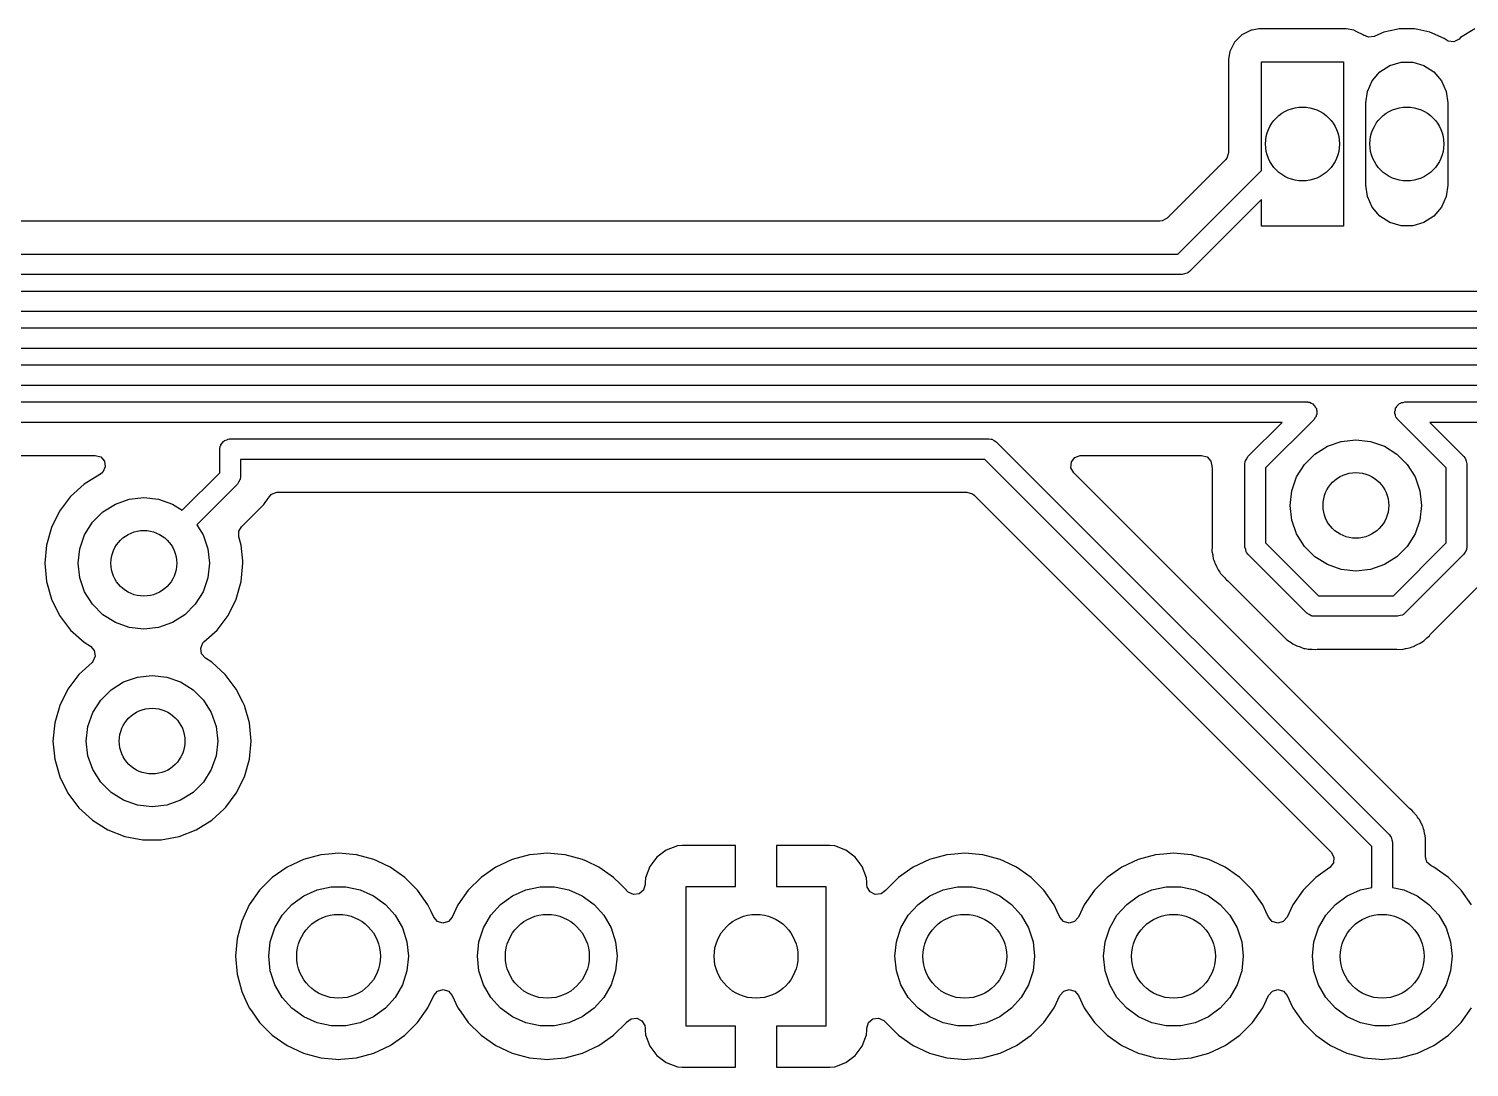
# Model space of a CAD drawing. Extents: x 0.79 to 7.48, y -4.92 to -0.79.
# Drawn here: x 2.957 to 3.647, y -2.332 to -1.835 of the extents above; entities that cross this region are included whole.
import ezdxf

# ---------------------------------------------------------------- set-up
doc = ezdxf.new("R2010")
doc.units = 0
doc.header["$MEASUREMENT"] = 0
doc.layers.add('BLACK', color=7, linetype='CONTINUOUS')

msp = doc.modelspace()

# ---------------------------------------------------------------- linework, layer by layer
at = {"layer": 'BLACK', "linetype": 'CONTINUOUS'}
for p, q in [((3.54231, -1.83521), (3.53786, -1.83748)), ((3.54282, -1.83513), (3.54231, -1.83521)), ((3.546, -1.83463), (3.54282, -1.83513)), ((3.58786, -1.83463), (3.546, -1.83463)), ((3.59155, -1.83521), (3.58786, -1.83463)), ((3.59297, -1.83594), (3.59155, -1.83521)), ((3.61193, -1.8349), (3.60591, -1.83618)), ((3.6132, -1.83463), (3.61193, -1.8349)), ((3.62066, -1.83463), (3.6132, -1.83463)), ((3.6222, -1.83496), (3.62066, -1.83463)), ((3.62794, -1.83618), (3.6222, -1.83496)), ((3.6495, -1.83455), (3.64271, -1.83879)), ((3.53357, -1.84249), (3.53206, -1.84546)), ((3.53433, -1.84101), (3.53357, -1.84249)), ((3.53786, -1.83748), (3.53433, -1.84101)), ((3.53433, -1.84101), (3.53433, -1.84101)), ((3.53433, -1.84101), (3.53433, -1.84101)), ((3.53786, -1.83748), (3.53786, -1.83748)), ((3.53786, -1.83748), (3.53786, -1.83748)), ((3.53786, -1.83748), (3.53786, -1.83748)), ((3.596, -1.83748), (3.59297, -1.83594)), ((3.59631, -1.8377), (3.596, -1.83748)), ((3.596, -1.83748), (3.596, -1.83748)), ((3.59636, -1.83763), (3.59631, -1.8377)), ((3.59849, -1.83863), (3.59636, -1.83763)), ((3.60122, -1.83827), (3.59849, -1.83863)), ((3.60591, -1.83618), (3.60122, -1.83827)), ((3.60591, -1.83618), (3.60591, -1.83618)), ((3.62795, -1.83618), (3.62794, -1.83618)), ((3.63475, -1.83921), (3.62795, -1.83618)), ((3.63572, -1.83991), (3.63475, -1.83921)), ((3.63475, -1.83921), (3.63475, -1.83921)), ((3.63677, -1.84049), (3.63572, -1.83991)), ((3.63951, -1.84076), (3.63677, -1.84049)), ((3.64195, -1.8395), (3.63951, -1.84076)), ((3.64271, -1.83879), (3.64195, -1.8395)), ((3.53206, -1.84546), (3.53148, -1.84915)), ((3.53148, -1.84915), (3.53148, -1.89394)), ((3.54724, -1.90249), (3.54724, -1.85039)), ((3.54724, -1.85039), (3.58661, -1.85039)), ((3.58661, -1.85039), (3.58661, -1.92913)), ((3.60037, -1.85944), (3.60404, -1.8552)), ((3.60404, -1.8552), (3.60875, -1.85217)), ((3.60875, -1.85217), (3.61413, -1.85059)), ((3.61413, -1.85059), (3.61973, -1.85059)), ((3.61973, -1.85059), (3.62511, -1.85217)), ((3.62511, -1.85217), (3.62982, -1.8552)), ((3.62982, -1.8552), (3.63349, -1.85944)), ((3.59804, -1.86453), (3.60037, -1.85944)), ((3.63349, -1.85944), (3.63582, -1.86453)), ((3.59724, -1.87008), (3.59804, -1.86453)), ((3.59724, -1.90945), (3.59724, -1.87008)), ((3.63582, -1.86453), (3.63661, -1.87008)), ((3.63661, -1.87008), (3.63661, -1.90945)), ((3.53005, -1.89739), (3.52287, -1.90457)), ((3.5307, -1.89658), (3.53005, -1.89739)), ((3.53148, -1.89394), (3.5307, -1.89658)), ((3.50721, -1.94252), (3.54724, -1.90249)), ((3.52287, -1.90457), (3.50868, -1.91875)), ((3.59804, -1.91499), (3.59724, -1.90945)), ((3.63661, -1.90945), (3.63582, -1.91499)), ((3.54724, -1.91641), (3.51273, -1.95092)), ((3.54724, -1.92913), (3.54724, -1.91641)), ((3.60037, -1.92009), (3.59804, -1.91499)), ((3.63582, -1.91499), (3.63349, -1.92009)), ((3.50211, -1.92532), (3.4997, -1.92664)), ((3.50868, -1.91875), (3.50211, -1.92532)), ((3.60404, -1.92433), (3.60037, -1.92009)), ((3.60875, -1.92735), (3.60404, -1.92433)), ((3.62982, -1.92433), (3.62511, -1.92735)), ((3.63349, -1.92009), (3.62982, -1.92433)), ((3.49866, -1.92675), (2.80095, -1.92675)), ((3.4997, -1.92664), (3.49866, -1.92675)), ((3.58661, -1.92913), (3.54724, -1.92913)), ((3.61413, -1.92893), (3.60875, -1.92735)), ((3.61973, -1.92893), (3.61413, -1.92893)), ((3.62511, -1.92735), (3.61973, -1.92893)), ((2.79239, -1.94252), (3.50721, -1.94252)), ((3.50925, -1.95236), (2.79035, -1.95236)), ((3.51042, -1.95202), (3.50925, -1.95236)), ((3.51161, -1.95176), (3.51042, -1.95202)), ((3.51181, -1.95161), (3.51161, -1.95176)), ((3.51191, -1.95158), (3.51181, -1.95161)), ((3.51203, -1.95145), (3.51191, -1.95158)), ((3.51273, -1.95092), (3.51203, -1.95145)), ((2.64114, -1.96024), (3.74147, -1.96024)), ((3.7435, -1.97008), (2.64318, -1.97008)), ((2.65206, -1.97795), (3.73391, -1.97795)), ((3.73187, -1.9878), (2.65409, -1.9878)), ((2.65939, -1.99567), (3.72657, -1.99567)), ((3.72454, -2.00551), (2.66143, -2.00551)), ((2.66673, -2.01339), (3.569, -2.01339)), ((3.569, -2.01339), (3.56925, -2.01342)), ((3.56925, -2.01342), (3.56935, -2.0134)), ((3.56935, -2.0134), (3.56952, -2.01346)), ((3.56952, -2.01346), (3.57039, -2.01359)), ((3.57039, -2.01359), (3.57113, -2.01406)), ((3.57113, -2.01406), (3.57195, -2.01437)), ((3.57195, -2.01437), (3.57227, -2.0148)), ((3.57227, -2.0148), (3.57272, -2.01508)), ((3.57272, -2.01508), (3.57308, -2.01588)), ((3.6121, -2.01536), (3.6128, -2.01483)), ((3.6128, -2.01483), (3.61338, -2.01417)), ((3.61338, -2.01417), (3.61389, -2.01402)), ((3.61389, -2.01402), (3.61432, -2.0137)), ((3.61432, -2.0137), (3.6152, -2.01363)), ((3.6152, -2.01363), (3.61604, -2.01339)), ((3.61604, -2.01339), (3.71924, -2.01339)), ((3.57248, -2.02179), (3.54921, -2.04505)), ((3.5729, -2.02102), (3.57248, -2.02179)), ((3.57348, -2.02035), (3.5729, -2.02102)), ((3.57308, -2.01588), (3.57361, -2.01659)), ((3.57355, -2.01982), (3.57348, -2.02035)), ((3.57381, -2.01935), (3.57355, -2.01982)), ((3.57361, -2.01659), (3.57365, -2.01712)), ((3.57365, -2.01712), (3.57387, -2.01761)), ((3.57387, -2.01761), (3.57375, -2.01848)), ((3.57375, -2.01848), (3.57381, -2.01935)), ((3.61113, -2.01796), (3.61144, -2.01713)), ((3.61124, -2.01848), (3.61113, -2.01796)), ((3.61117, -2.01901), (3.61124, -2.01848)), ((3.61153, -2.01981), (3.61117, -2.01901)), ((3.61144, -2.01713), (3.61156, -2.01626)), ((3.61172, -2.02067), (3.61153, -2.01981)), ((3.61156, -2.01626), (3.61191, -2.01586)), ((3.61225, -2.02137), (3.61172, -2.02067)), ((3.61191, -2.01586), (3.6121, -2.01536)), ((3.61232, -2.02153), (3.61225, -2.02137)), ((3.61241, -2.02159), (3.61232, -2.02153)), ((3.61256, -2.02179), (3.61241, -2.02159)), ((3.63583, -2.04505), (3.61256, -2.02179)), ((3.55712, -2.02323), (2.66877, -2.02323)), ((3.54081, -2.03954), (3.55712, -2.02323)), ((3.7172, -2.02323), (3.62792, -2.02323)), ((3.62792, -2.02323), (3.64423, -2.03954)), ((3.04823, -2.03602), (3.04843, -2.03464)), ((3.04843, -2.03464), (3.04862, -2.03433)), ((3.04862, -2.03433), (3.04867, -2.03398)), ((3.04867, -2.03398), (3.04936, -2.03319)), ((3.04936, -2.03319), (3.04993, -2.0323)), ((3.04993, -2.0323), (3.05025, -2.03216)), ((3.05025, -2.03216), (3.05049, -2.03188)), ((3.05049, -2.03188), (3.0515, -2.03159)), ((3.0515, -2.03159), (3.05245, -2.03115)), ((3.05245, -2.03115), (3.0528, -2.0312)), ((3.0528, -2.0312), (3.05315, -2.0311)), ((3.05315, -2.0311), (3.41673, -2.0311)), ((3.41673, -2.0311), (3.4176, -2.03123)), ((3.4176, -2.03123), (3.41778, -2.03121)), ((3.41778, -2.03121), (3.41787, -2.03127)), ((3.41787, -2.03127), (3.41812, -2.0313)), ((3.41812, -2.0313), (3.41914, -2.03196)), ((3.41914, -2.03196), (3.42021, -2.03254)), ((3.42021, -2.03254), (3.6086, -2.22093)), ((3.57288, -2.03837), (3.57885, -2.03462)), ((3.57885, -2.03462), (3.58551, -2.03229)), ((3.58551, -2.03229), (3.59252, -2.0315)), ((3.59252, -2.0315), (3.59953, -2.03229)), ((3.59953, -2.03229), (3.60619, -2.03462)), ((3.60619, -2.03462), (3.61216, -2.03837)), ((2.84911, -2.039), (2.9885, -2.039)), ((2.9885, -2.039), (2.99114, -2.03977)), ((2.99114, -2.03977), (2.99294, -2.04185)), ((2.99294, -2.04185), (2.99333, -2.04457)), ((3.04823, -2.04737), (3.04823, -2.03602)), ((3.41469, -2.04094), (3.05807, -2.04094)), ((3.05807, -2.04094), (3.05807, -2.04941)), ((3.6002, -2.22645), (3.41469, -2.04094)), ((3.45598, -2.04492), (3.45618, -2.04217)), ((3.45618, -2.04217), (3.45782, -2.03997)), ((3.45782, -2.03997), (3.4604, -2.03901)), ((3.4604, -2.03901), (3.46075, -2.039)), ((3.46075, -2.039), (3.51854, -2.039)), ((3.51854, -2.039), (3.52118, -2.03977)), ((3.52118, -2.03977), (3.52298, -2.04185)), ((3.52298, -2.04185), (3.52335, -2.0434)), ((3.53937, -2.04302), (3.5395, -2.04215)), ((3.53948, -2.04197), (3.53953, -2.04187)), ((3.5395, -2.04215), (3.53948, -2.04197)), ((3.53953, -2.04187), (3.53957, -2.04163)), ((3.53957, -2.04163), (3.54023, -2.0406)), ((3.54023, -2.0406), (3.54081, -2.03954)), ((3.5679, -2.04335), (3.57288, -2.03837)), ((3.61216, -2.03837), (3.61714, -2.04335)), ((3.64423, -2.03954), (3.64475, -2.04024)), ((3.64475, -2.04024), (3.64489, -2.04035)), ((3.64489, -2.04035), (3.64492, -2.04046)), ((3.64492, -2.04046), (3.64507, -2.04066)), ((3.64507, -2.04066), (3.64533, -2.04185)), ((3.64533, -2.04185), (3.64567, -2.04302)), ((2.99065, -2.04826), (2.98321, -2.05287)), ((2.99067, -2.04825), (2.99065, -2.04826)), ((2.99069, -2.04824), (2.99067, -2.04825)), ((2.99085, -2.04814), (2.99069, -2.04824)), ((2.99219, -2.04707), (2.99084, -2.04812)), ((2.99084, -2.04812), (2.99085, -2.04814)), ((2.99333, -2.04457), (2.99219, -2.04707)), ((3.03024, -2.06536), (3.04823, -2.04737)), ((3.05807, -2.04941), (3.05795, -2.05028)), ((3.4573, -2.04733), (3.45598, -2.04492)), ((3.53777, -2.1278), (3.4573, -2.04733)), ((3.52335, -2.0434), (3.52336, -2.0434)), ((3.52336, -2.0434), (3.52341, -2.04367)), ((3.52341, -2.04367), (3.52342, -2.04371)), ((3.52342, -2.04371), (3.52342, -2.04373)), ((3.52342, -2.04373), (3.52353, -2.04437)), ((3.52353, -2.04437), (3.5236, -2.0452)), ((3.5236, -2.0452), (3.5236, -2.08262)), ((3.53937, -2.08297), (3.53937, -2.04302)), ((3.54921, -2.04505), (3.54921, -2.08093)), ((3.56181, -2.05598), (3.56414, -2.04933)), ((3.56414, -2.04933), (3.5679, -2.04335)), ((3.61714, -2.04335), (3.6209, -2.04933)), ((3.6209, -2.04933), (3.62323, -2.05598)), ((3.63583, -2.08093), (3.63583, -2.04505)), ((3.64567, -2.04302), (3.64567, -2.08297)), ((2.98321, -2.05287), (2.97673, -2.05877)), ((2.98321, -2.05287), (2.98321, -2.05287)), ((3.05663, -2.05289), (3.0372, -2.07232)), ((3.05721, -2.05182), (3.05663, -2.05289)), ((3.05787, -2.0508), (3.05721, -2.05182)), ((3.05791, -2.05055), (3.05787, -2.0508)), ((3.05796, -2.05046), (3.05791, -2.05055)), ((3.05795, -2.05028), (3.05796, -2.05046)), ((3.56102, -2.06299), (3.56181, -2.05598)), ((3.62323, -2.05598), (3.62402, -2.06299)), ((2.97673, -2.05877), (2.97145, -2.06576)), ((2.99217, -2.06612), (2.99815, -2.06237)), ((2.99815, -2.06237), (3.0048, -2.06004)), ((3.0048, -2.06004), (3.01181, -2.05925)), ((3.01181, -2.05925), (3.01882, -2.06004)), ((3.01882, -2.06004), (3.02548, -2.06237)), ((3.02548, -2.06237), (3.03024, -2.06536)), ((3.06753, -2.06429), (3.06935, -2.06259)), ((3.06935, -2.06259), (3.07021, -2.06117)), ((3.07021, -2.06117), (3.07035, -2.06097)), ((3.07035, -2.06097), (3.07135, -2.05964)), ((3.07135, -2.05964), (3.07152, -2.05935)), ((3.07135, -2.05964), (3.07135, -2.05964)), ((3.07152, -2.05935), (3.0716, -2.0594)), ((3.0716, -2.0594), (3.07298, -2.05763)), ((3.07298, -2.05763), (3.07557, -2.05672)), ((3.07557, -2.05672), (3.07583, -2.05671)), ((3.07583, -2.05671), (3.40614, -2.05671)), ((3.40614, -2.05671), (3.40878, -2.05749)), ((3.40878, -2.05749), (3.40959, -2.05814)), ((3.40959, -2.05814), (3.49611, -2.14466)), ((3.56181, -2.07), (3.56102, -2.06299)), ((3.62402, -2.06299), (3.62323, -2.07)), ((2.97145, -2.06576), (2.96755, -2.0736)), ((2.97145, -2.06576), (2.97145, -2.06576)), ((2.98719, -2.07111), (2.99217, -2.06612)), ((3.05858, -2.07324), (3.06753, -2.06429)), ((3.56414, -2.07666), (3.56181, -2.07)), ((3.62323, -2.07), (3.6209, -2.07666)), ((2.96755, -2.0736), (2.96515, -2.08203)), ((2.96755, -2.0736), (2.96755, -2.0736)), ((2.9811, -2.08374), (2.98343, -2.07708)), ((2.98343, -2.07708), (2.98719, -2.07111)), ((3.0372, -2.07232), (3.04019, -2.07708)), ((3.04019, -2.07708), (3.04252, -2.08374)), ((3.05733, -2.07803), (3.05736, -2.07528)), ((3.05736, -2.07528), (3.05858, -2.07324)), ((3.5679, -2.08263), (3.56414, -2.07666)), ((3.6209, -2.07666), (3.61714, -2.08263)), ((2.96515, -2.08203), (2.96434, -2.09075)), ((2.96515, -2.08203), (2.96515, -2.08203)), ((2.98031, -2.09075), (2.9811, -2.08374)), ((3.04252, -2.08374), (3.04331, -2.09075)), ((3.05847, -2.08203), (3.05733, -2.07803)), ((3.05917, -2.08957), (3.05847, -2.08203)), ((3.5236, -2.08262), (3.52353, -2.08474)), ((3.53971, -2.08414), (3.53937, -2.08297)), ((3.54921, -2.08093), (3.57458, -2.1063)), ((3.57288, -2.08762), (3.5679, -2.08263)), ((3.61046, -2.1063), (3.63583, -2.08093)), ((3.61714, -2.08263), (3.61216, -2.08762)), ((3.64551, -2.08411), (3.64547, -2.08436)), ((3.64556, -2.08402), (3.64551, -2.08411)), ((3.64567, -2.08297), (3.64554, -2.08384)), ((3.64554, -2.08384), (3.64556, -2.08402)), ((2.96434, -2.09075), (2.96434, -2.09075)), ((2.96434, -2.09075), (2.96515, -2.09947)), ((2.9811, -2.09776), (2.98031, -2.09075)), ((3.04331, -2.09075), (3.04252, -2.09776)), ((3.05847, -2.09947), (3.05928, -2.09075)), ((3.05927, -2.09063), (3.05917, -2.08957)), ((3.05928, -2.09075), (3.05927, -2.09063)), ((3.52353, -2.08474), (3.52352, -2.0851)), ((3.52352, -2.0851), (3.52391, -2.08672)), ((3.52391, -2.08672), (3.52396, -2.08696)), ((3.52396, -2.08696), (3.52418, -2.0886)), ((3.52418, -2.0886), (3.52444, -2.0892)), ((3.52444, -2.0892), (3.52471, -2.08999)), ((3.52471, -2.08999), (3.52486, -2.09063)), ((3.52486, -2.09063), (3.52486, -2.09063)), ((3.52486, -2.09063), (3.52568, -2.09207)), ((3.53997, -2.08533), (3.53971, -2.08414)), ((3.54012, -2.08553), (3.53997, -2.08533)), ((3.54015, -2.08563), (3.54012, -2.08553)), ((3.54028, -2.08575), (3.54015, -2.08563)), ((3.54081, -2.08645), (3.54028, -2.08575)), ((3.56906, -2.1147), (3.54081, -2.08645)), ((3.57885, -2.09137), (3.57288, -2.08762)), ((3.61216, -2.08762), (3.60619, -2.09137)), ((3.64423, -2.08645), (3.61598, -2.1147)), ((3.64481, -2.08538), (3.64423, -2.08645)), ((3.64547, -2.08436), (3.64481, -2.08538)), ((2.98343, -2.10441), (2.9811, -2.09776)), ((3.04252, -2.09776), (3.04019, -2.10441)), ((3.52568, -2.09207), (3.52579, -2.0923)), ((3.52579, -2.0923), (3.52645, -2.09382)), ((3.52645, -2.09382), (3.52686, -2.09433)), ((3.52686, -2.09433), (3.52733, -2.09502)), ((3.52733, -2.09502), (3.52765, -2.09559)), ((3.52765, -2.09559), (3.52882, -2.09676)), ((3.52882, -2.09676), (3.52899, -2.09695)), ((3.52899, -2.09695), (3.52966, -2.09776)), ((3.52966, -2.09776), (3.53004, -2.09823)), ((3.58551, -2.0937), (3.57885, -2.09137)), ((3.59252, -2.09449), (3.58551, -2.0937)), ((3.59953, -2.0937), (3.59252, -2.09449)), ((3.60619, -2.09137), (3.59953, -2.0937)), ((2.96515, -2.09947), (2.96515, -2.09947)), ((2.96515, -2.09947), (2.96755, -2.10789)), ((2.98719, -2.11039), (2.98343, -2.10441)), ((3.04019, -2.10441), (3.03644, -2.11039)), ((3.05607, -2.10789), (3.05847, -2.09947)), ((3.53004, -2.09823), (3.53057, -2.09861)), ((3.53057, -2.09861), (3.53121, -2.09915)), ((3.53121, -2.09915), (3.55766, -2.1256)), ((3.62867, -2.1243), (3.65082, -2.10215)), ((2.96755, -2.10789), (2.96755, -2.1079)), ((2.96755, -2.1079), (2.97145, -2.11574)), ((2.99217, -2.11537), (2.98719, -2.11039)), ((3.03644, -2.11039), (3.03145, -2.11537)), ((3.05217, -2.11574), (3.05607, -2.10789)), ((3.57458, -2.1063), (3.61046, -2.1063)), ((2.97145, -2.11574), (2.97145, -2.11574)), ((2.97145, -2.11574), (2.97673, -2.12273)), ((2.99815, -2.11912), (2.99217, -2.11537)), ((3.03145, -2.11537), (3.02548, -2.11912)), ((3.04689, -2.12273), (3.05217, -2.11574)), ((3.57013, -2.11528), (3.56906, -2.1147)), ((3.57116, -2.11594), (3.57013, -2.11528)), ((3.5714, -2.11598), (3.57116, -2.11594)), ((3.5715, -2.11603), (3.5714, -2.11598)), ((3.57167, -2.11602), (3.5715, -2.11603)), ((3.57254, -2.11614), (3.57167, -2.11602)), ((3.6125, -2.11614), (3.57254, -2.11614)), ((3.61366, -2.1158), (3.6125, -2.11614)), ((3.61486, -2.11554), (3.61366, -2.1158)), ((3.61505, -2.11539), (3.61486, -2.11554)), ((3.61516, -2.11536), (3.61505, -2.11539)), ((3.61527, -2.11523), (3.61516, -2.11536)), ((3.61598, -2.1147), (3.61527, -2.11523)), ((2.97673, -2.12273), (2.98321, -2.12863)), ((3.0048, -2.12145), (2.99815, -2.11912)), ((3.01181, -2.12224), (3.0048, -2.12145)), ((3.01882, -2.12145), (3.01181, -2.12224)), ((3.02548, -2.11912), (3.01882, -2.12145)), ((3.04059, -2.12846), (3.04689, -2.12273)), ((3.62647, -2.12652), (3.62776, -2.12547)), ((3.62776, -2.12547), (3.62814, -2.12494)), ((3.62814, -2.12494), (3.62867, -2.1243)), ((2.98321, -2.12863), (2.98321, -2.12863)), ((2.98321, -2.12863), (2.98625, -2.13051)), ((2.98625, -2.13051), (2.98808, -2.13256)), ((3.03904, -2.13146), (3.04014, -2.12894)), ((3.03948, -2.13417), (3.03904, -2.13146)), ((3.04014, -2.12894), (3.04059, -2.12846)), ((3.6182, -2.20823), (3.53777, -2.1278)), ((3.55766, -2.1256), (3.55936, -2.12742)), ((3.55936, -2.12742), (3.56078, -2.12828)), ((3.56078, -2.12828), (3.56099, -2.12842)), ((3.56099, -2.12842), (3.56231, -2.12942)), ((3.56231, -2.12942), (3.56231, -2.12942)), ((3.56231, -2.12942), (3.56231, -2.12942)), ((3.56231, -2.12942), (3.56292, -2.12966)), ((3.56292, -2.12966), (3.56366, -2.13003)), ((3.56366, -2.13003), (3.56422, -2.13038)), ((3.56422, -2.13038), (3.56582, -2.13082)), ((3.56582, -2.13082), (3.56606, -2.1309)), ((3.56606, -2.1309), (3.5676, -2.13151)), ((3.5676, -2.13151), (3.56825, -2.13158)), ((3.56825, -2.13158), (3.56907, -2.13173)), ((3.56907, -2.13173), (3.5697, -2.13191)), ((3.5697, -2.13191), (3.57136, -2.13191)), ((3.57136, -2.13191), (3.57161, -2.13192)), ((3.57161, -2.13192), (3.57326, -2.13209)), ((3.57326, -2.13209), (3.5739, -2.13198)), ((3.5739, -2.13198), (3.57473, -2.13191)), ((3.57473, -2.13191), (3.61214, -2.13191)), ((3.61214, -2.13191), (3.61463, -2.13199)), ((3.61463, -2.13199), (3.61624, -2.1316)), ((3.61624, -2.1316), (3.61649, -2.13156)), ((3.61649, -2.13156), (3.61813, -2.13133)), ((3.61813, -2.13133), (3.61873, -2.13107)), ((3.61873, -2.13107), (3.61952, -2.1308)), ((3.61952, -2.1308), (3.62016, -2.13065)), ((3.62016, -2.13065), (3.6216, -2.12983)), ((3.6216, -2.12983), (3.62183, -2.12972)), ((3.62183, -2.12972), (3.62335, -2.12906)), ((3.62335, -2.12906), (3.62386, -2.12865)), ((3.62386, -2.12865), (3.62454, -2.12818)), ((3.62454, -2.12818), (3.62512, -2.12786)), ((3.62512, -2.12786), (3.62629, -2.12669)), ((3.62629, -2.12669), (3.62647, -2.12652)), ((2.98697, -2.13827), (2.98067, -2.14401)), ((2.98742, -2.13779), (2.98697, -2.13827)), ((2.98852, -2.13527), (2.98742, -2.13779)), ((2.98808, -2.13256), (2.98852, -2.13527)), ((3.04131, -2.13622), (3.03948, -2.13417)), ((3.04435, -2.13811), (3.04131, -2.13622)), ((3.05083, -2.14401), (3.04435, -2.13811)), ((3.04435, -2.13811), (3.04435, -2.13811)), ((2.98067, -2.14401), (2.97539, -2.151)), ((3.00208, -2.14761), (3.00874, -2.14528)), ((3.00874, -2.14528), (3.01575, -2.14449)), ((3.01575, -2.14449), (3.02276, -2.14528)), ((3.02276, -2.14528), (3.02941, -2.14761)), ((3.0561, -2.151), (3.05083, -2.14401)), ((3.49611, -2.14466), (3.58063, -2.22918)), ((2.97539, -2.151), (2.97149, -2.15884)), ((2.97539, -2.151), (2.97539, -2.151)), ((2.99112, -2.15635), (2.99611, -2.15136)), ((2.99611, -2.15136), (3.00208, -2.14761)), ((3.02941, -2.14761), (3.03539, -2.15136)), ((3.03539, -2.15136), (3.04037, -2.15635)), ((3.05928, -2.15738), (3.0561, -2.151)), ((3.0561, -2.151), (3.0561, -2.151)), ((2.97149, -2.15884), (2.96909, -2.16726)), ((2.97149, -2.15884), (2.97149, -2.15884)), ((2.98737, -2.16232), (2.99112, -2.15635)), ((3.04037, -2.15635), (3.04412, -2.16232)), ((3.06001, -2.15884), (3.05928, -2.15738)), ((3.06241, -2.16726), (3.06001, -2.15884)), ((2.98504, -2.16898), (2.98737, -2.16232)), ((3.04412, -2.16232), (3.04645, -2.16898)), ((2.96909, -2.16726), (2.96828, -2.17598)), ((2.96909, -2.16726), (2.96909, -2.16726)), ((2.98425, -2.17598), (2.98504, -2.16898)), ((3.04645, -2.16898), (3.04724, -2.17598)), ((3.06321, -2.17598), (3.06241, -2.16726)), ((2.96828, -2.17598), (2.96828, -2.17598)), ((2.96828, -2.17598), (2.96909, -2.18471)), ((2.98504, -2.18299), (2.98425, -2.17598)), ((3.04724, -2.17598), (3.04645, -2.18299)), ((3.06241, -2.18471), (3.06321, -2.17598)), ((2.96909, -2.18471), (2.96909, -2.18471)), ((2.96909, -2.18471), (2.97149, -2.19313)), ((2.98737, -2.18965), (2.98504, -2.18299)), ((3.04645, -2.18299), (3.04412, -2.18965)), ((3.06001, -2.19313), (3.06241, -2.18471)), ((2.97149, -2.19313), (2.97149, -2.19313)), ((2.97149, -2.19313), (2.97539, -2.20097)), ((2.99112, -2.19562), (2.98737, -2.18965)), ((3.04412, -2.18965), (3.04037, -2.19562)), ((3.0561, -2.20097), (3.06001, -2.19313)), ((2.97539, -2.20097), (2.97539, -2.20097)), ((2.97539, -2.20097), (2.98067, -2.20796)), ((2.99611, -2.20061), (2.99112, -2.19562)), ((3.00208, -2.20436), (2.99611, -2.20061)), ((3.03539, -2.20061), (3.02941, -2.20436)), ((3.04037, -2.19562), (3.03539, -2.20061)), ((3.0511, -2.2076), (3.0561, -2.20097)), ((2.98067, -2.20796), (2.98714, -2.21386)), ((3.00874, -2.20669), (3.00208, -2.20436)), ((3.01575, -2.20748), (3.00874, -2.20669)), ((3.02276, -2.20669), (3.01575, -2.20748)), ((3.02941, -2.20436), (3.02276, -2.20669)), ((3.0502, -2.20853), (3.05083, -2.20796)), ((3.05083, -2.20796), (3.0511, -2.2076)), ((3.61884, -2.20877), (3.6182, -2.20823)), ((2.98714, -2.21386), (2.98714, -2.21386)), ((2.98714, -2.21386), (2.99459, -2.21847)), ((3.03691, -2.21847), (3.04435, -2.21386)), ((3.04435, -2.21386), (3.0502, -2.20853)), ((3.61937, -2.20915), (3.61884, -2.20877)), ((3.62011, -2.21006), (3.61937, -2.20915)), ((3.61937, -2.20915), (3.61937, -2.20915)), ((3.61937, -2.20915), (3.61937, -2.20915)), ((3.62042, -2.21043), (3.62011, -2.21006)), ((3.62059, -2.21062), (3.62042, -2.21043)), ((3.62176, -2.21179), (3.62059, -2.21062)), ((3.62208, -2.21236), (3.62176, -2.21179)), ((3.62176, -2.21179), (3.62176, -2.21179)), ((3.62255, -2.21305), (3.62208, -2.21236)), ((3.62296, -2.21356), (3.62255, -2.21305)), ((3.62358, -2.21498), (3.62296, -2.21356)), ((3.62296, -2.21356), (3.62296, -2.21356)), ((3.62362, -2.21508), (3.62358, -2.21498)), ((3.62373, -2.2153), (3.62362, -2.21508)), ((2.99459, -2.21847), (2.99459, -2.21847)), ((2.99459, -2.21847), (2.99459, -2.21847)), ((2.99459, -2.21847), (3.00276, -2.22164)), ((3.00276, -2.22164), (3.01137, -2.22325)), ((3.02013, -2.22325), (3.02874, -2.22164)), ((3.02874, -2.22164), (3.03691, -2.21847)), ((3.6086, -2.22093), (3.60912, -2.22163)), ((3.60912, -2.22163), (3.60926, -2.22175)), ((3.60926, -2.22175), (3.60929, -2.22185)), ((3.60929, -2.22185), (3.60944, -2.22205)), ((3.60944, -2.22205), (3.6097, -2.22324)), ((3.62455, -2.21675), (3.62373, -2.2153)), ((3.6247, -2.21738), (3.62455, -2.21675)), ((3.62455, -2.21675), (3.62455, -2.21675)), ((3.62497, -2.21817), (3.6247, -2.21738)), ((3.62503, -2.21832), (3.62497, -2.21817)), ((3.62523, -2.21878), (3.62503, -2.21832)), ((3.62545, -2.22042), (3.62523, -2.21878)), ((3.6255, -2.22066), (3.62545, -2.22042)), ((3.62589, -2.22227), (3.6255, -2.22066)), ((3.01137, -2.22325), (3.01137, -2.22325)), ((3.01137, -2.22325), (3.02013, -2.22325)), ((3.02013, -2.22325), (3.02013, -2.22325)), ((3.26212, -2.22821), (3.25759, -2.23161)), ((3.26743, -2.22624), (3.26212, -2.22821)), ((3.26212, -2.22821), (3.26212, -2.22821)), ((3.26977, -2.22598), (3.26743, -2.22624)), ((3.26743, -2.22624), (3.26743, -2.22624)), ((3.29528, -2.22598), (3.26977, -2.22598)), ((3.29528, -2.24567), (3.29528, -2.22598)), ((3.34047, -2.22598), (3.31496, -2.22598)), ((3.31496, -2.22598), (3.31496, -2.24567)), ((3.34281, -2.22624), (3.34047, -2.22598)), ((3.34811, -2.22821), (3.34281, -2.22624)), ((3.34281, -2.22624), (3.34281, -2.22624)), ((3.35265, -2.23161), (3.34811, -2.22821)), ((3.34811, -2.22821), (3.34811, -2.22821)), ((3.6002, -2.24616), (3.6002, -2.22645)), ((3.6097, -2.22324), (3.61004, -2.22441)), ((3.61004, -2.22441), (3.61004, -2.24616)), ((3.62581, -2.22476), (3.62585, -2.22351)), ((3.62581, -2.23135), (3.62581, -2.22476)), ((3.62585, -2.22351), (3.62589, -2.22227)), ((3.08822, -2.23269), (3.08041, -2.23633)), ((3.09654, -2.23046), (3.08822, -2.23269)), ((3.08822, -2.23269), (3.08822, -2.23269)), ((3.10037, -2.23013), (3.09654, -2.23046)), ((3.09654, -2.23046), (3.09654, -2.23046)), ((3.10512, -2.22971), (3.10037, -2.23013)), ((3.1137, -2.23046), (3.10512, -2.22971)), ((3.10512, -2.22971), (3.10512, -2.22971)), ((3.12202, -2.23269), (3.1137, -2.23046)), ((3.12383, -2.23354), (3.12202, -2.23269)), ((3.12202, -2.23269), (3.12202, -2.23269)), ((3.12202, -2.23269), (3.12202, -2.23269)), ((3.12983, -2.23633), (3.12383, -2.23354)), ((3.18822, -2.23269), (3.18041, -2.23633)), ((3.19654, -2.23046), (3.18822, -2.23269)), ((3.18822, -2.23269), (3.18822, -2.23269)), ((3.20037, -2.23013), (3.19654, -2.23046)), ((3.19654, -2.23046), (3.19654, -2.23046)), ((3.20512, -2.22971), (3.20037, -2.23013)), ((3.2137, -2.23046), (3.20512, -2.22971)), ((3.20512, -2.22971), (3.20512, -2.22971)), ((3.22202, -2.23269), (3.2137, -2.23046)), ((3.22383, -2.23354), (3.22202, -2.23269)), ((3.22202, -2.23269), (3.22202, -2.23269)), ((3.22202, -2.23269), (3.22202, -2.23269)), ((3.22983, -2.23633), (3.22383, -2.23354)), ((3.25759, -2.23161), (3.2542, -2.23614)), ((3.25759, -2.23161), (3.25759, -2.23161)), ((3.35604, -2.23614), (3.35265, -2.23161)), ((3.35265, -2.23161), (3.35265, -2.23161)), ((3.38822, -2.23269), (3.38041, -2.23633)), ((3.39654, -2.23046), (3.38822, -2.23269)), ((3.38822, -2.23269), (3.38822, -2.23269)), ((3.40037, -2.23013), (3.39654, -2.23046)), ((3.39654, -2.23046), (3.39654, -2.23046)), ((3.40512, -2.22971), (3.40037, -2.23013)), ((3.4137, -2.23046), (3.40512, -2.22971)), ((3.40512, -2.22971), (3.40512, -2.22971)), ((3.42202, -2.23269), (3.4137, -2.23046)), ((3.42383, -2.23354), (3.42202, -2.23269)), ((3.42202, -2.23269), (3.42202, -2.23269)), ((3.42202, -2.23269), (3.42202, -2.23269)), ((3.42983, -2.23633), (3.42383, -2.23354)), ((3.48822, -2.23269), (3.48041, -2.23633)), ((3.49654, -2.23046), (3.48822, -2.23269)), ((3.48822, -2.23269), (3.48822, -2.23269)), ((3.50037, -2.23013), (3.49654, -2.23046)), ((3.49654, -2.23046), (3.49654, -2.23046)), ((3.50512, -2.22971), (3.50037, -2.23013)), ((3.5137, -2.23046), (3.50512, -2.22971)), ((3.50512, -2.22971), (3.50512, -2.22971)), ((3.52202, -2.23269), (3.5137, -2.23046)), ((3.52383, -2.23354), (3.52202, -2.23269)), ((3.52202, -2.23269), (3.52202, -2.23269)), ((3.52202, -2.23269), (3.52202, -2.23269)), ((3.52983, -2.23633), (3.52383, -2.23354)), ((3.58175, -2.23434), (3.58011, -2.23654)), ((3.58063, -2.22918), (3.58195, -2.2316)), ((3.58195, -2.2316), (3.58175, -2.23434)), ((3.62656, -2.23396), (3.62581, -2.23135)), ((3.62863, -2.23577), (3.62656, -2.23396)), ((3.62983, -2.23633), (3.62863, -2.23577)), ((3.07335, -2.24128), (3.06726, -2.24737)), ((3.08041, -2.23633), (3.07335, -2.24128)), ((3.08041, -2.23633), (3.08041, -2.23633)), ((3.13146, -2.23747), (3.12983, -2.23633)), ((3.13688, -2.24128), (3.13146, -2.23747)), ((3.13996, -2.24435), (3.13688, -2.24128)), ((3.17335, -2.24128), (3.16726, -2.24737)), ((3.18041, -2.23633), (3.17335, -2.24128)), ((3.18041, -2.23633), (3.18041, -2.23633)), ((3.23146, -2.23747), (3.22983, -2.23633)), ((3.23688, -2.24128), (3.23146, -2.23747)), ((3.23996, -2.24435), (3.23688, -2.24128)), ((3.25222, -2.24144), (3.25197, -2.24379)), ((3.2542, -2.23614), (3.25222, -2.24144)), ((3.25222, -2.24144), (3.25222, -2.24144)), ((3.2542, -2.23614), (3.2542, -2.23614)), ((3.35802, -2.24144), (3.35604, -2.23614)), ((3.35604, -2.23614), (3.35604, -2.23614)), ((3.35827, -2.24379), (3.35802, -2.24144)), ((3.35802, -2.24144), (3.35802, -2.24144)), ((3.37335, -2.24128), (3.36726, -2.24737)), ((3.38041, -2.23633), (3.37335, -2.24128)), ((3.38041, -2.23633), (3.38041, -2.23633)), ((3.43146, -2.23747), (3.42983, -2.23633)), ((3.43688, -2.24128), (3.43146, -2.23747)), ((3.43996, -2.24435), (3.43688, -2.24128)), ((3.47335, -2.24128), (3.46726, -2.24737)), ((3.48041, -2.23633), (3.47335, -2.24128)), ((3.48041, -2.23633), (3.48041, -2.23633)), ((3.53146, -2.23747), (3.52983, -2.23633)), ((3.53688, -2.24128), (3.53146, -2.23747)), ((3.53996, -2.24435), (3.53688, -2.24128)), ((3.57335, -2.24128), (3.56726, -2.24737)), ((3.57998, -2.23663), (3.57335, -2.24128)), ((3.58011, -2.23654), (3.57998, -2.23663)), ((3.63688, -2.24128), (3.62983, -2.23633)), ((3.62983, -2.23633), (3.62983, -2.23633)), ((3.63996, -2.24435), (3.63688, -2.24128)), ((3.06726, -2.24737), (3.06232, -2.25442)), ((3.08839, -2.25015), (3.09478, -2.24731)), ((3.09478, -2.24731), (3.10162, -2.24585)), ((3.10162, -2.24585), (3.10862, -2.24585)), ((3.10862, -2.24585), (3.11546, -2.24731)), ((3.11546, -2.24731), (3.12185, -2.25015)), ((3.14298, -2.24737), (3.13996, -2.24435)), ((3.14792, -2.25442), (3.14298, -2.24737)), ((3.16726, -2.24737), (3.16232, -2.25442)), ((3.18839, -2.25015), (3.19478, -2.24731)), ((3.19478, -2.24731), (3.20162, -2.24585)), ((3.20162, -2.24585), (3.20862, -2.24585)), ((3.20862, -2.24585), (3.21546, -2.24731)), ((3.21546, -2.24731), (3.22185, -2.25015)), ((3.24298, -2.24737), (3.23996, -2.24435)), ((3.24309, -2.24753), (3.24298, -2.24737)), ((3.24389, -2.24842), (3.24309, -2.24753)), ((3.24639, -2.24956), (3.24389, -2.24842)), ((3.24911, -2.24917), (3.24639, -2.24956)), ((3.25119, -2.24737), (3.24911, -2.24917)), ((3.25197, -2.24473), (3.25119, -2.24737)), ((3.25197, -2.24379), (3.25197, -2.24473)), ((3.27165, -2.3126), (3.27165, -2.24567)), ((3.27165, -2.24567), (3.29528, -2.24567)), ((3.31496, -2.24567), (3.33858, -2.24567)), ((3.33858, -2.24567), (3.33858, -2.3126)), ((3.35827, -2.24473), (3.35827, -2.24379)), ((3.35827, -2.24379), (3.35827, -2.24379)), ((3.35841, -2.24591), (3.35827, -2.24473)), ((3.35981, -2.24829), (3.35841, -2.24591)), ((3.36226, -2.24953), (3.35981, -2.24829)), ((3.365, -2.24924), (3.36226, -2.24953)), ((3.36715, -2.24753), (3.365, -2.24924)), ((3.36726, -2.24737), (3.36715, -2.24753)), ((3.38839, -2.25015), (3.39478, -2.24731)), ((3.39478, -2.24731), (3.40162, -2.24585)), ((3.40162, -2.24585), (3.40862, -2.24585)), ((3.40862, -2.24585), (3.41546, -2.24731)), ((3.41546, -2.24731), (3.42185, -2.25015)), ((3.44298, -2.24737), (3.43996, -2.24435)), ((3.44792, -2.25442), (3.44298, -2.24737)), ((3.46726, -2.24737), (3.46232, -2.25442)), ((3.48839, -2.25015), (3.49478, -2.24731)), ((3.49478, -2.24731), (3.50162, -2.24585)), ((3.50162, -2.24585), (3.50862, -2.24585)), ((3.50862, -2.24585), (3.51546, -2.24731)), ((3.51546, -2.24731), (3.52185, -2.25015)), ((3.54298, -2.24737), (3.53996, -2.24435)), ((3.54792, -2.25442), (3.54298, -2.24737)), ((3.56726, -2.24737), (3.56232, -2.25442)), ((3.58839, -2.25015), (3.59478, -2.24731)), ((3.59478, -2.24731), (3.6002, -2.24616)), ((3.61004, -2.24616), (3.61546, -2.24731)), ((3.61546, -2.24731), (3.62185, -2.25015)), ((3.64298, -2.24737), (3.63996, -2.24435)), ((3.64792, -2.25442), (3.64298, -2.24737)), ((3.06232, -2.25442), (3.05868, -2.26223)), ((3.06232, -2.25442), (3.06232, -2.25442)), ((3.07804, -2.25946), (3.08273, -2.25426)), ((3.08273, -2.25426), (3.08839, -2.25015)), ((3.12185, -2.25015), (3.12751, -2.25426)), ((3.12751, -2.25426), (3.13219, -2.25946)), ((3.14939, -2.25759), (3.14792, -2.25442)), ((3.14792, -2.25442), (3.14792, -2.25442)), ((3.14792, -2.25442), (3.14792, -2.25442)), ((3.16232, -2.25442), (3.15954, -2.26038)), ((3.16232, -2.25442), (3.16232, -2.25442)), ((3.17804, -2.25946), (3.18273, -2.25426)), ((3.18273, -2.25426), (3.18839, -2.25015)), ((3.22185, -2.25015), (3.22751, -2.25426)), ((3.22751, -2.25426), (3.23219, -2.25946)), ((3.37804, -2.25946), (3.38273, -2.25426)), ((3.38273, -2.25426), (3.38839, -2.25015)), ((3.42185, -2.25015), (3.42751, -2.25426)), ((3.42751, -2.25426), (3.43219, -2.25946)), ((3.44939, -2.25759), (3.44792, -2.25442)), ((3.44792, -2.25442), (3.44792, -2.25442)), ((3.44792, -2.25442), (3.44792, -2.25442)), ((3.46232, -2.25442), (3.45954, -2.26038)), ((3.46232, -2.25442), (3.46232, -2.25442)), ((3.47804, -2.25946), (3.48273, -2.25426)), ((3.48273, -2.25426), (3.48839, -2.25015)), ((3.52185, -2.25015), (3.52751, -2.25426)), ((3.52751, -2.25426), (3.53219, -2.25946)), ((3.54939, -2.25759), (3.54792, -2.25442)), ((3.54792, -2.25442), (3.54792, -2.25442)), ((3.54792, -2.25442), (3.54792, -2.25442)), ((3.56232, -2.25442), (3.55954, -2.26038)), ((3.56232, -2.25442), (3.56232, -2.25442)), ((3.57804, -2.25946), (3.58273, -2.25426)), ((3.58273, -2.25426), (3.58839, -2.25015)), ((3.62185, -2.25015), (3.62751, -2.25426)), ((3.62751, -2.25426), (3.63219, -2.25946)), ((3.05868, -2.26223), (3.05645, -2.27055)), ((3.05868, -2.26223), (3.05868, -2.26223)), ((3.07455, -2.26552), (3.07804, -2.25946)), ((3.13219, -2.25946), (3.13569, -2.26552)), ((3.15069, -2.26038), (3.14939, -2.25759)), ((3.15245, -2.2624), (3.15069, -2.26038)), ((3.15508, -2.2632), (3.15245, -2.2624)), ((3.15772, -2.26244), (3.15508, -2.2632)), ((3.15954, -2.26038), (3.15772, -2.26244)), ((3.17455, -2.26552), (3.17804, -2.25946)), ((3.23219, -2.25946), (3.23569, -2.26552)), ((3.37455, -2.26552), (3.37804, -2.25946)), ((3.43219, -2.25946), (3.43569, -2.26552)), ((3.45069, -2.26038), (3.44939, -2.25759)), ((3.45245, -2.2624), (3.45069, -2.26038)), ((3.45508, -2.2632), (3.45245, -2.2624)), ((3.45772, -2.26244), (3.45508, -2.2632)), ((3.45954, -2.26038), (3.45772, -2.26244)), ((3.47455, -2.26552), (3.47804, -2.25946)), ((3.53219, -2.25946), (3.53569, -2.26552)), ((3.55069, -2.26038), (3.54939, -2.25759)), ((3.55245, -2.2624), (3.55069, -2.26038)), ((3.55508, -2.2632), (3.55245, -2.2624)), ((3.55772, -2.26244), (3.55508, -2.2632)), ((3.55954, -2.26038), (3.55772, -2.26244)), ((3.57455, -2.26552), (3.57804, -2.25946)), ((3.63219, -2.25946), (3.63569, -2.26552)), ((3.07238, -2.27218), (3.07455, -2.26552)), ((3.13569, -2.26552), (3.13785, -2.27218)), ((3.17238, -2.27218), (3.17455, -2.26552)), ((3.23569, -2.26552), (3.23785, -2.27218)), ((3.37238, -2.27218), (3.37455, -2.26552)), ((3.43569, -2.26552), (3.43785, -2.27218)), ((3.47238, -2.27218), (3.47455, -2.26552)), ((3.53569, -2.26552), (3.53785, -2.27218)), ((3.57238, -2.27218), (3.57455, -2.26552)), ((3.63569, -2.26552), (3.63785, -2.27218)), ((3.05645, -2.27055), (3.0557, -2.27913)), ((3.05645, -2.27055), (3.05645, -2.27055)), ((3.07165, -2.27913), (3.07238, -2.27218)), ((3.13785, -2.27218), (3.13858, -2.27913)), ((3.17165, -2.27913), (3.17238, -2.27218)), ((3.23785, -2.27218), (3.23858, -2.27913)), ((3.37165, -2.27913), (3.37238, -2.27218)), ((3.43785, -2.27218), (3.43858, -2.27913)), ((3.47165, -2.27913), (3.47238, -2.27218)), ((3.53785, -2.27218), (3.53858, -2.27913)), ((3.57165, -2.27913), (3.57238, -2.27218)), ((3.63785, -2.27218), (3.63858, -2.27913)), ((3.0557, -2.27913), (3.0557, -2.27913)), ((3.0557, -2.27913), (3.05645, -2.28772)), ((3.07238, -2.28609), (3.07165, -2.27913)), ((3.13858, -2.27913), (3.13785, -2.28609)), ((3.17238, -2.28609), (3.17165, -2.27913)), ((3.23858, -2.27913), (3.23785, -2.28609)), ((3.37238, -2.28609), (3.37165, -2.27913)), ((3.43858, -2.27913), (3.43785, -2.28609)), ((3.47238, -2.28609), (3.47165, -2.27913)), ((3.53858, -2.27913), (3.53785, -2.28609)), ((3.57238, -2.28609), (3.57165, -2.27913)), ((3.63858, -2.27913), (3.63785, -2.28609)), ((3.05645, -2.28772), (3.05645, -2.28772)), ((3.05645, -2.28772), (3.05868, -2.29604)), ((3.07455, -2.29275), (3.07238, -2.28609)), ((3.13785, -2.28609), (3.13569, -2.29275)), ((3.17455, -2.29275), (3.17238, -2.28609)), ((3.23785, -2.28609), (3.23569, -2.29275)), ((3.37455, -2.29275), (3.37238, -2.28609)), ((3.43785, -2.28609), (3.43569, -2.29275)), ((3.47455, -2.29275), (3.47238, -2.28609)), ((3.53785, -2.28609), (3.53569, -2.29275)), ((3.57455, -2.29275), (3.57238, -2.28609)), ((3.63785, -2.28609), (3.63569, -2.29275)), ((3.05868, -2.29604), (3.05868, -2.29604)), ((3.05868, -2.29604), (3.05868, -2.29604)), ((3.05868, -2.29604), (3.06036, -2.29965)), ((3.07804, -2.2988), (3.07455, -2.29275)), ((3.13569, -2.29275), (3.13219, -2.2988)), ((3.14792, -2.30384), (3.15069, -2.29789)), ((3.15069, -2.29789), (3.15251, -2.29583)), ((3.15251, -2.29583), (3.15516, -2.29507)), ((3.15516, -2.29507), (3.15779, -2.29587)), ((3.15779, -2.29587), (3.15954, -2.29789)), ((3.15954, -2.29789), (3.16232, -2.30384)), ((3.17804, -2.2988), (3.17455, -2.29275)), ((3.23569, -2.29275), (3.23219, -2.2988)), ((3.37804, -2.2988), (3.37455, -2.29275)), ((3.43569, -2.29275), (3.43219, -2.2988)), ((3.44792, -2.30384), (3.45069, -2.29789)), ((3.45069, -2.29789), (3.45251, -2.29583)), ((3.45251, -2.29583), (3.45516, -2.29507)), ((3.45516, -2.29507), (3.45779, -2.29587)), ((3.45779, -2.29587), (3.45954, -2.29789)), ((3.45954, -2.29789), (3.46232, -2.30384)), ((3.47804, -2.2988), (3.47455, -2.29275)), ((3.53569, -2.29275), (3.53219, -2.2988)), ((3.54792, -2.30384), (3.55069, -2.29789)), ((3.55069, -2.29789), (3.55251, -2.29583)), ((3.55251, -2.29583), (3.55516, -2.29507)), ((3.55516, -2.29507), (3.55779, -2.29587)), ((3.55779, -2.29587), (3.55954, -2.29789)), ((3.55954, -2.29789), (3.56232, -2.30384)), ((3.57804, -2.2988), (3.57455, -2.29275)), ((3.63569, -2.29275), (3.63219, -2.2988)), ((3.06036, -2.29965), (3.06232, -2.30384)), ((3.06232, -2.30384), (3.06331, -2.30526)), ((3.08273, -2.304), (3.07804, -2.2988)), ((3.08839, -2.30812), (3.08273, -2.304)), ((3.12751, -2.304), (3.12185, -2.30812)), ((3.13219, -2.2988), (3.12751, -2.304)), ((3.14298, -2.3109), (3.14792, -2.30384)), ((3.16232, -2.30384), (3.16331, -2.30526)), ((3.18273, -2.304), (3.17804, -2.2988)), ((3.18839, -2.30812), (3.18273, -2.304)), ((3.22751, -2.304), (3.22185, -2.30812)), ((3.23219, -2.2988), (3.22751, -2.304)), ((3.38273, -2.304), (3.37804, -2.2988)), ((3.38839, -2.30812), (3.38273, -2.304)), ((3.42751, -2.304), (3.42185, -2.30812)), ((3.43219, -2.2988), (3.42751, -2.304)), ((3.44298, -2.3109), (3.44792, -2.30384)), ((3.46232, -2.30384), (3.46331, -2.30526)), ((3.48273, -2.304), (3.47804, -2.2988)), ((3.48839, -2.30812), (3.48273, -2.304)), ((3.52751, -2.304), (3.52185, -2.30812)), ((3.53219, -2.2988), (3.52751, -2.304)), ((3.54298, -2.3109), (3.54792, -2.30384)), ((3.56232, -2.30384), (3.56726, -2.3109)), ((3.58273, -2.304), (3.57804, -2.2988)), ((3.58839, -2.30812), (3.58273, -2.304)), ((3.62751, -2.304), (3.62185, -2.30812)), ((3.63219, -2.2988), (3.62751, -2.304)), ((3.64298, -2.3109), (3.64792, -2.30384)), ((3.06331, -2.30526), (3.06726, -2.3109)), ((3.06726, -2.3109), (3.07335, -2.31699)), ((3.09478, -2.31096), (3.08839, -2.30812)), ((3.10162, -2.31242), (3.09478, -2.31096)), ((3.11546, -2.31096), (3.10862, -2.31242)), ((3.12185, -2.30812), (3.11546, -2.31096)), ((3.13688, -2.31699), (3.14298, -2.3109)), ((3.16331, -2.30526), (3.16726, -2.3109)), ((3.16726, -2.3109), (3.17335, -2.31699)), ((3.19478, -2.31096), (3.18839, -2.30812)), ((3.20162, -2.31242), (3.19478, -2.31096)), ((3.21546, -2.31096), (3.20862, -2.31242)), ((3.22185, -2.30812), (3.21546, -2.31096)), ((3.23688, -2.31699), (3.24298, -2.3109)), ((3.24298, -2.3109), (3.24309, -2.31074)), ((3.24309, -2.31074), (3.24524, -2.30902)), ((3.24524, -2.30902), (3.24797, -2.30874)), ((3.24797, -2.30874), (3.25043, -2.30998)), ((3.25043, -2.30998), (3.25182, -2.31235)), ((3.35827, -2.31354), (3.35904, -2.3109)), ((3.35904, -2.3109), (3.36112, -2.3091)), ((3.36112, -2.3091), (3.36384, -2.30871)), ((3.36384, -2.30871), (3.36635, -2.30985)), ((3.36635, -2.30985), (3.36715, -2.31074)), ((3.36715, -2.31074), (3.36726, -2.3109)), ((3.36726, -2.3109), (3.37335, -2.31699)), ((3.39478, -2.31096), (3.38839, -2.30812)), ((3.40162, -2.31242), (3.39478, -2.31096)), ((3.41546, -2.31096), (3.40862, -2.31242)), ((3.42185, -2.30812), (3.41546, -2.31096)), ((3.43688, -2.31699), (3.44298, -2.3109)), ((3.46331, -2.30526), (3.46726, -2.3109)), ((3.46726, -2.3109), (3.47335, -2.31699)), ((3.49478, -2.31096), (3.48839, -2.30812)), ((3.50162, -2.31242), (3.49478, -2.31096)), ((3.51546, -2.31096), (3.50862, -2.31242)), ((3.52185, -2.30812), (3.51546, -2.31096)), ((3.53688, -2.31699), (3.54298, -2.3109)), ((3.56726, -2.3109), (3.57335, -2.31699)), ((3.59478, -2.31096), (3.58839, -2.30812)), ((3.60162, -2.31242), (3.59478, -2.31096)), ((3.61546, -2.31096), (3.60862, -2.31242)), ((3.62185, -2.30812), (3.61546, -2.31096)), ((3.63688, -2.31699), (3.64298, -2.3109)), ((3.07335, -2.31699), (3.08041, -2.32193)), ((3.10862, -2.31242), (3.10162, -2.31242)), ((3.12983, -2.32193), (3.13688, -2.31699)), ((3.17335, -2.31699), (3.18041, -2.32193)), ((3.20862, -2.31242), (3.20162, -2.31242)), ((3.22983, -2.32193), (3.23688, -2.31699)), ((3.25182, -2.31235), (3.25197, -2.31354)), ((3.25197, -2.31354), (3.25197, -2.31448)), ((3.25197, -2.31448), (3.25222, -2.31683)), ((3.25222, -2.31683), (3.25222, -2.31683)), ((3.25222, -2.31683), (3.2542, -2.32213)), ((3.29528, -2.3126), (3.27165, -2.3126)), ((3.29528, -2.33228), (3.29528, -2.3126)), ((3.33858, -2.3126), (3.31496, -2.3126)), ((3.31496, -2.3126), (3.31496, -2.33228)), ((3.35604, -2.32213), (3.35802, -2.31683)), ((3.35802, -2.31683), (3.35827, -2.31448)), ((3.35802, -2.31683), (3.35802, -2.31683)), ((3.35827, -2.31448), (3.35827, -2.31354)), ((3.35827, -2.31448), (3.35827, -2.31448)), ((3.37335, -2.31699), (3.38041, -2.32193)), ((3.40862, -2.31242), (3.40162, -2.31242)), ((3.42983, -2.32193), (3.43688, -2.31699)), ((3.47335, -2.31699), (3.48041, -2.32193)), ((3.50862, -2.31242), (3.50162, -2.31242)), ((3.52983, -2.32193), (3.53688, -2.31699)), ((3.57335, -2.31699), (3.58041, -2.32193)), ((3.60862, -2.31242), (3.60162, -2.31242)), ((3.62983, -2.32193), (3.63688, -2.31699)), ((3.08041, -2.32193), (3.08822, -2.32557)), ((3.08822, -2.32557), (3.08822, -2.32557)), ((3.08822, -2.32557), (3.08822, -2.32557)), ((3.08822, -2.32557), (3.08942, -2.3259)), ((3.1137, -2.3278), (3.12202, -2.32557)), ((3.12202, -2.32557), (3.12983, -2.32193)), ((3.18041, -2.32193), (3.18822, -2.32557)), ((3.18822, -2.32557), (3.18822, -2.32557)), ((3.18822, -2.32557), (3.18822, -2.32557)), ((3.18822, -2.32557), (3.18942, -2.3259)), ((3.2137, -2.3278), (3.22202, -2.32557)), ((3.22202, -2.32557), (3.22983, -2.32193)), ((3.2542, -2.32213), (3.2542, -2.32213)), ((3.2542, -2.32213), (3.25759, -2.32666)), ((3.35265, -2.32666), (3.35604, -2.32213)), ((3.35604, -2.32213), (3.35604, -2.32213)), ((3.38041, -2.32193), (3.38822, -2.32557)), ((3.38822, -2.32557), (3.38822, -2.32557)), ((3.38822, -2.32557), (3.38822, -2.32557)), ((3.38822, -2.32557), (3.38942, -2.3259)), ((3.4137, -2.3278), (3.42202, -2.32557)), ((3.42202, -2.32557), (3.42983, -2.32193)), ((3.48041, -2.32193), (3.48822, -2.32557)), ((3.48822, -2.32557), (3.48822, -2.32557)), ((3.48822, -2.32557), (3.48822, -2.32557)), ((3.48822, -2.32557), (3.48942, -2.3259)), ((3.5137, -2.3278), (3.52202, -2.32557)), ((3.52202, -2.32557), (3.52983, -2.32193)), ((3.58041, -2.32193), (3.58822, -2.32557)), ((3.58822, -2.32557), (3.58822, -2.32557)), ((3.58822, -2.32557), (3.58822, -2.32557)), ((3.58822, -2.32557), (3.58942, -2.3259)), ((3.6137, -2.3278), (3.62202, -2.32557)), ((3.62202, -2.32557), (3.62983, -2.32193)), ((3.08942, -2.3259), (3.09654, -2.3278)), ((3.09654, -2.3278), (3.10374, -2.32843)), ((3.10374, -2.32843), (3.10512, -2.32855)), ((3.10512, -2.32855), (3.10624, -2.32846)), ((3.10512, -2.32855), (3.10512, -2.32855)), ((3.10512, -2.32855), (3.10512, -2.32855)), ((3.10624, -2.32846), (3.1137, -2.3278)), ((3.18942, -2.3259), (3.19654, -2.3278)), ((3.19654, -2.3278), (3.20374, -2.32843)), ((3.20374, -2.32843), (3.20512, -2.32855)), ((3.20512, -2.32855), (3.20624, -2.32846)), ((3.20512, -2.32855), (3.20512, -2.32855)), ((3.20512, -2.32855), (3.20512, -2.32855)), ((3.20624, -2.32846), (3.2137, -2.3278)), ((3.25759, -2.32666), (3.25759, -2.32666)), ((3.25759, -2.32666), (3.26212, -2.33005)), ((3.26212, -2.33005), (3.26212, -2.33005)), ((3.26212, -2.33005), (3.26743, -2.33203)), ((3.26743, -2.33203), (3.26743, -2.33203)), ((3.26743, -2.33203), (3.26977, -2.33228)), ((3.26977, -2.33228), (3.26977, -2.33228)), ((3.26977, -2.33228), (3.29528, -2.33228)), ((3.31496, -2.33228), (3.34047, -2.33228)), ((3.34047, -2.33228), (3.34281, -2.33203)), ((3.34047, -2.33228), (3.34047, -2.33228)), ((3.34281, -2.33203), (3.34811, -2.33005)), ((3.34281, -2.33203), (3.34281, -2.33203)), ((3.34811, -2.33005), (3.35265, -2.32666)), ((3.34811, -2.33005), (3.34811, -2.33005)), ((3.35265, -2.32666), (3.35265, -2.32666)), ((3.38942, -2.3259), (3.39654, -2.3278)), ((3.39654, -2.3278), (3.40374, -2.32843)), ((3.40374, -2.32843), (3.40512, -2.32855)), ((3.40512, -2.32855), (3.40624, -2.32846)), ((3.40512, -2.32855), (3.40512, -2.32855)), ((3.40512, -2.32855), (3.40512, -2.32855)), ((3.40624, -2.32846), (3.4137, -2.3278)), ((3.48942, -2.3259), (3.49654, -2.3278)), ((3.49654, -2.3278), (3.50374, -2.32843)), ((3.50374, -2.32843), (3.50512, -2.32855)), ((3.50512, -2.32855), (3.50624, -2.32846)), ((3.50512, -2.32855), (3.50512, -2.32855)), ((3.50512, -2.32855), (3.50512, -2.32855)), ((3.50624, -2.32846), (3.5137, -2.3278)), ((3.58942, -2.3259), (3.59654, -2.3278)), ((3.59654, -2.3278), (3.60374, -2.32843)), ((3.60374, -2.32843), (3.60512, -2.32855)), ((3.60512, -2.32855), (3.60624, -2.32846)), ((3.60512, -2.32855), (3.60512, -2.32855)), ((3.60512, -2.32855), (3.60512, -2.32855)), ((3.60624, -2.32846), (3.6137, -2.3278))]:
    msp.add_line(p, q, dxfattribs=at)
at = {"layer": 'BLACK'}
for centre, radius in [((3.56693, -1.88976), 0.017716), ((3.61693, -1.88976), 0.017716), ((3.59252, -2.06299), 0.015748), ((3.01181, -2.09075), 0.015748), ((3.01575, -2.17598), 0.015748), ((3.10512, -2.27913), 0.020079), ((3.20512, -2.27913), 0.020079), ((3.30512, -2.27913), 0.020079), ((3.40512, -2.27913), 0.020079), ((3.50512, -2.27913), 0.020079), ((3.60512, -2.27913), 0.020079)]:
    msp.add_circle(centre, radius, dxfattribs=at)

doc.saveas('drawing.dxf')
